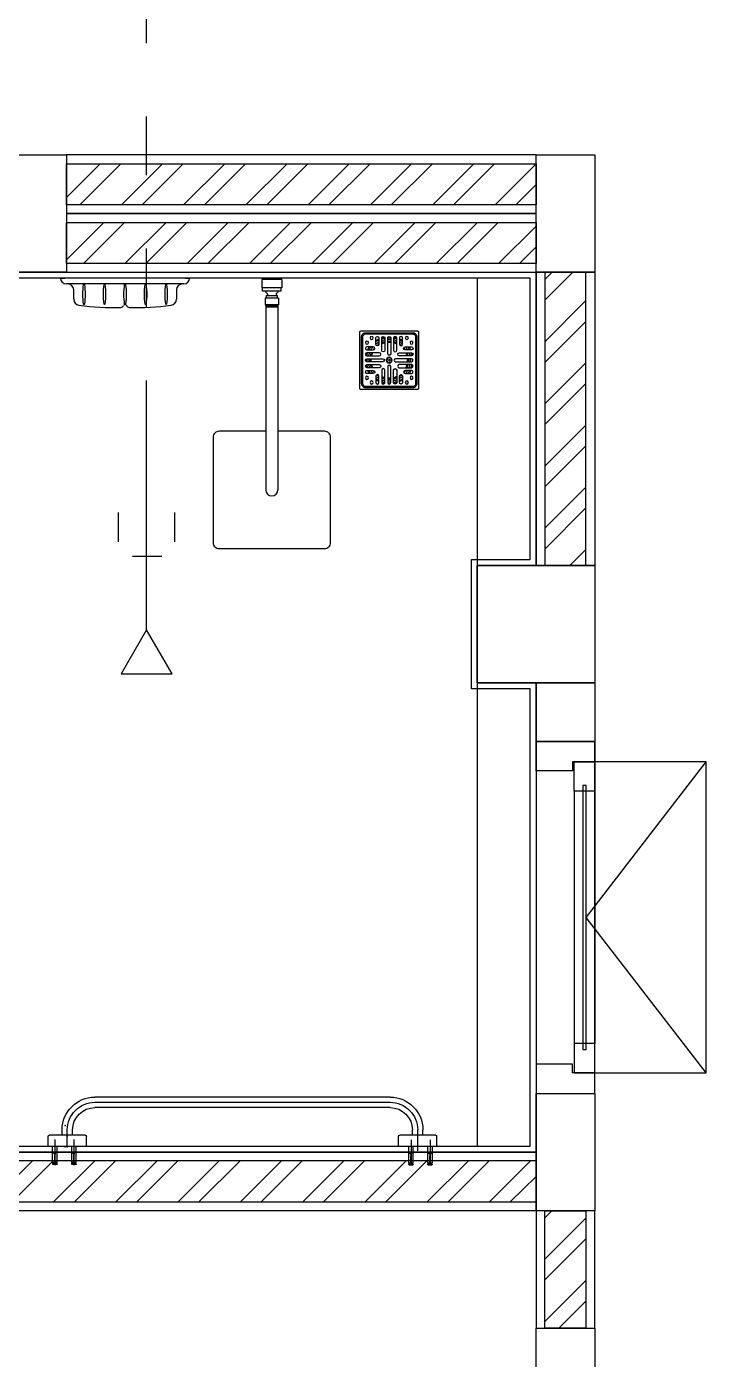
# Model space of a CAD drawing. Header units: inches. Extents: x -1366 to 1207, y -585 to 2554.
# Drawn here: x 743.384 to 744.542, y 2035.88 to 2038.152 of the extents above; entities that cross this region are included whole.
import ezdxf
from ezdxf.enums import TextEntityAlignment as Align

# ---------------------------------------------------------------- set-up
doc = ezdxf.new("R2010")
doc.units = ezdxf.units.IN
doc.header["$MEASUREMENT"] = 0
doc.header["$PDSIZE"] = 0.05
doc.linetypes.add('CENTER', pattern=[1.625, 1.25, -0.125, 0.125, -0.125])
doc.linetypes.add('DIVIDE2', pattern=[0.625, 0.25, -0.125, 0, -0.125, 0, -0.125])
doc.layers.get('0').update_dxf_attribs({"linetype": 'CONTINUOUS'})
for name, color, linetype in [('COLD WATER PIPE', 3, 'DIVIDE2'), ('COLM', 3, 'CONTINUOUS'), ('DIM', 7, 'CONTINUOUS'), ('DIMS', 1, 'CONTINUOUS'), ('Floor-Hatch', 251, 'CONTINUOUS'), ('SN - Sanitary', 144, 'CONTINUOUS'), ('WALL', 7, 'CONTINUOUS'), ('Wall-Tile', 4, 'CONTINUOUS'), ('WALL_HATC', 251, 'CONTINUOUS'), ('WC-DET1', 15, 'CONTINUOUS'), ('WC-OUT', 9, 'CONTINUOUS'), ('WC-OUTL', 7, 'CONTINUOUS'), ('WC-SERIAL', 4, 'CONTINUOUS'), ('wind', 7, 'CONTINUOUS')]:
    doc.layers.add(name, color=color, linetype=linetype)
doc.styles.get("Standard").update_dxf_attribs({"font": 'CordiaUPC.ttf'})
pattern_1 = [(224.99694, (711.284735, 2046.813254), (0.05303018, -0.05303584), []), (224.99694, (711.24938, 2046.81326), (0.05303018, -0.05303584), [])]

# ---------------------------------------------------------------- blocks, each defined once
blk = doc.blocks.new('VRH_FUVHU-W002AS_100 x100')
at = {"layer": 'SN - Sanitary'}
for points in [[(-48, -50), (48, -50, 0.414214), (50, -48), (50, 48, 0.414214), (48, 50), (-48, 50, 0.414214), (-50, 48), (-50, -48, 0.414214)], [(-40, -47), (40, -47, 0.414214), (47, -40), (47, 40, 0.414214), (40, 47), (-40, 47, 0.414214), (-47, 40), (-47, -40, 0.414214)], [(-40, -45), (40, -45, 0.414214), (45, -40), (45, 40, 0.414214), (40, 45), (-40, 45, 0.414214), (-45, 40), (-45, -40, 0.414214)], [(-27.2, 17.5, 1), (-27.2, 22.8), (-38, 22.8, 1), (-38, 17.5)], [(-17.5, 27.2, -1), (-22.8, 27.2), (-22.8, 38, -1), (-17.5, 38)], [(-7.5, 17, -1), (-12.8, 17), (-12.8, 38, -1), (-7.5, 38)], [(2.6, 10.8, -1), (-2.6, 10.8), (-2.6, 38, -1), (2.6, 38)], [(7.5, 17, 1), (12.8, 17), (12.8, 38, 1), (7.5, 38)], [(17.5, 27.2, 1), (22.8, 27.2), (22.8, 38, 1), (17.5, 38)], [(27.2, 17.5, -1), (27.2, 22.8), (38, 22.8, -1), (38, 17.5)], [(-17, 7.5, 1), (-17, 12.8), (-38, 12.8, 1), (-38, 7.5)], [(-10.8, -2.6, 1), (-10.8, 2.6), (-38, 2.6, 1), (-38, -2.6)], [(10.8, -2.6, -1), (10.8, 2.6), (38, 2.6, -1), (38, -2.6)], [(17, 7.5, -1), (17, 12.8), (38, 12.8, -1), (38, 7.5)], [(-17, -7.5, -1), (-17, -12.8), (-38, -12.8, -1), (-38, -7.5)], [(-27.2, -17.5, -1), (-27.2, -22.8), (-38, -22.8, -1), (-38, -17.5)], [(-7.5, -17, 1), (-12.8, -17), (-12.8, -38, 1), (-7.5, -38)], [(2.6, -10.8, 1), (-2.6, -10.8), (-2.6, -38, 1), (2.6, -38)], [(7.5, -17, -1), (12.8, -17), (12.8, -38, -1), (7.5, -38)], [(17, -7.5, 1), (17, -12.8), (38, -12.8, 1), (38, -7.5)], [(27.2, -17.5, 1), (27.2, -22.8), (38, -22.8, 1), (38, -17.5)], [(-17.5, -27.2, 1), (-22.8, -27.2), (-22.8, -38, 1), (-17.5, -38)], [(17.5, -27.2, -1), (22.8, -27.2), (22.8, -38, -1), (17.5, -38)]]:
    blk.add_lwpolyline(points, format="xyb", close=True, dxfattribs=at)
for points in [[(-40, 47), (-40, 45)], [(40, 47), (40, 45)], [(-47, 40), (-45, 40)], [(47, 40), (45, 40)], [(2, 0), (-2, 0)], [(0, -2), (0, 2)], [(-47, -40), (-45, -40)], [(-40, -47), (-40, -45)], [(40, -47), (40, -45)], [(47, -40), (45, -40)]]:
    blk.add_lwpolyline(points, dxfattribs=at)
for centre, radius in [((-38, 30), 2.64), ((-30, 38), 2.64), ((30, 38), 2.64), ((38, 30), 2.64), ((0, 0), 5), ((0, 0), 4), ((-38, -30), 2.64), ((-30, -38), 2.64), ((30, -38), 2.64), ((38, -30), 2.64)]:
    blk.add_circle(centre, radius, dxfattribs=at)
for radius, start, end in [(40.6, 145.9027, 154.4801), (38.9, 144.1822, 153.2733), (35.8, 140.4974, 150.7346), (40.6, 115.5199, 124.0973), (38.9, 116.7267, 125.8178), (35.8, 119.2654, 129.5026), (32.8, 122.2394, 130.7225), (38.9, 101.1602, 109.1988), (35.8, 102.1337, 110.9437), (32.8, 103.2601, 112.9585), (30.8, 104.1306, 114.5299), (40.6, 101.6879, 108.2626), (35.8, 85.7776, 94.2224), (32.8, 85.3915, 94.6085), (30.8, 85.0942, 94.9058), (38.9, 86.3226, 93.6774), (38.9, 70.8012, 78.8398), (35.8, 69.0563, 77.8663), (32.8, 67.0415, 76.7399), (30.8, 65.4701, 75.8694), (40.6, 71.7374, 78.3121), (40.6, 55.9027, 64.4801), (38.9, 54.1822, 63.2733), (35.8, 50.4974, 60.7346), (32.8, 49.2775, 57.7606), (35.8, 29.2654, 39.5026), (38.9, 26.7267, 35.8178), (40.6, 25.5199, 34.0973), (40.6, 161.7374, 168.3121), (38.9, 176.3226, 183.6774), (38.9, 160.8012, 168.8398), (35.8, 175.7776, 184.2224), (35.8, 159.0563, 167.8663), (32.8, 175.3915, 184.6085), (32.8, 157.0415, 166.7399), (30.8, 175.0942, 184.9058), (30.8, 155.4701, 165.8694), (32.8, 139.2775, 147.7606), (32.8, 32.2394, 40.7225), (30.8, 14.1306, 24.5299), (32.8, 13.2601, 22.9585), (30.8, 355.0942, 4.9058), (32.8, 355.3915, 4.6085), (35.8, 12.1337, 20.9437), (35.8, 355.7776, 4.2224), (38.9, 11.1602, 19.1988), (40.6, 11.6879, 18.2626), (38.9, 356.3226, 3.6774), (40.6, 191.6879, 198.2626), (38.9, 191.1602, 199.1988), (40.6, 205.5199, 214.0973), (35.8, 192.1337, 200.9437), (38.9, 206.7267, 215.8178), (32.8, 193.2601, 202.9585), (35.8, 209.2654, 219.5026), (30.8, 194.1306, 204.5299), (32.8, 212.2394, 220.7225), (32.8, 319.2775, 327.7606), (35.8, 320.4974, 330.7346), (30.8, 335.4701, 345.8694), (32.8, 337.0415, 346.7399), (38.9, 324.1822, 333.2733), (35.8, 339.0563, 347.8663), (40.6, 325.9027, 334.4801), (38.9, 340.8012, 348.8398), (40.6, 341.7374, 348.3121), (35.8, 230.4974, 240.7346), (38.9, 234.1822, 243.2733), (40.6, 235.9027, 244.4801), (32.8, 229.2775, 237.7606), (30.8, 245.4701, 255.8694), (32.8, 247.0415, 256.7399), (35.8, 249.0563, 257.8663), (38.9, 250.8012, 258.8398), (40.6, 251.7374, 258.3121), (30.8, 265.0942, 274.9058), (32.8, 265.3915, 274.6085), (35.8, 265.7776, 274.2224), (38.9, 266.3226, 273.6774), (30.8, 284.1306, 294.5299), (32.8, 283.2601, 292.9585), (35.8, 282.1337, 290.9437), (38.9, 281.1602, 289.1988), (40.6, 281.6879, 288.2626), (32.8, 302.2394, 310.7225), (35.8, 299.2654, 309.5026), (38.9, 296.7267, 305.8178), (40.6, 295.5199, 304.0973)]:
    blk.add_arc((0, 0), radius, start, end, dxfattribs=at)
blk = doc.blocks.new('A$Cf44c07b2')
at = {"layer": 'WC-OUT'}
for p, q in [((0.0794, 0.1169), (0.5821, 0.1169)), ((0.0794, 0.0989), (0.5821, 0.0989)), ((0, 0.0329), (0, 0.0496)), ((0.0022, 0.0519), (0.0234, 0.0519)), ((0.0234, 0.0519), (0.0234, 0.0608)), ((0.0234, 0.0519), (0.0627, 0.0519)), ((0.0413, 0.0519), (0.0413, 0.0612)), ((0.065, 0.0329), (0.065, 0.0496)), ((0.5967, 0.0329), (0.5967, 0.0496)), ((0.5989, 0.0519), (0.6594, 0.0519)), ((0.6202, 0.0519), (0.6202, 0.0608)), ((0.6381, 0.0519), (0.6381, 0.0608)), ((0.6617, 0.0329), (0.6617, 0.0496)), ((0.065, 0.0329), (0, 0.0329)), ((0.6617, 0.0329), (0.5967, 0.0329))]:
    blk.add_line(p, q, dxfattribs=at)
at = {"layer": 'WC-OUT', "color": 251, "linetype": 'CENTER'}
for p, q in [((0.5821, 0.1079), (0.0794, 0.1079)), ((0.0324, 0.0608), (0.0324, 0.0252)), ((0.6292, 0.0519), (0.6292, 0.0608)), ((0.6292, 0.0306), (0.6292, 0.0503)), ((0.0074, 0.0224), (0.0074, 0.0329)), ((0.0112, 0.0437), (0.0112, 0)), ((0.015, 0.0224), (0.015, 0.0329)), ((0.0399, 0.0224), (0.0399, 0.0329)), ((0.0437, 0.0437), (0.0437, 0)), ((0.0474, 0.0224), (0.0474, 0.0329)), ((0.6139, 0.0229), (0.6153, 0.0229)), ((0.6141, 0.0229), (0.6141, 0.0334)), ((0.6179, 0.0442), (0.6179, 0.0005)), ((0.6218, 0.0229), (0.6205, 0.0229)), ((0.6217, 0.0229), (0.6217, 0.0334)), ((0.6464, 0.0229), (0.6477, 0.0229)), ((0.6466, 0.0229), (0.6466, 0.0334)), ((0.6503, 0.0442), (0.6503, 0.0005)), ((0.6543, 0.0229), (0.653, 0.0229)), ((0.6541, 0.0229), (0.6541, 0.0334)), ((0.0072, 0.0222), (0.0079, 0.0202)), ((0.0073, 0.0224), (0.0086, 0.0224)), ((0.0074, 0.0045), (0.0074, 0.0215)), ((0.0077, 0.0045), (0.0074, 0.0045)), ((0.0075, 0.0018), (0.0079, 0.0046)), ((0.0077, 0.0045), (0.0076, 0.0045)), ((0.0085, 0.0045), (0.0077, 0.0045)), ((0.0087, 0.0222), (0.0079, 0.0202)), ((0.0143, 0.0011), (0.0081, 0.0011)), ((0.0139, 0.0045), (0.0085, 0.0045)), ((0.0098, 0.0045), (0.0088, 0.0025)), ((0.0131, 0.0017), (0.0093, 0.0017)), ((0.0111, 0.0045), (0.0111, 0.0174)), ((0.0114, 0.0174), (0.0111, 0.0174)), ((0.0114, 0.0045), (0.0114, 0.0174)), ((0.0126, 0.0045), (0.0136, 0.0025)), ((0.0137, 0.0222), (0.0145, 0.0202)), ((0.0152, 0.0224), (0.0139, 0.0224)), ((0.0147, 0.0045), (0.0139, 0.0045)), ((0.0153, 0.0222), (0.0145, 0.0202)), ((0.0149, 0.0018), (0.0145, 0.0046)), ((0.015, 0.0045), (0.0147, 0.0045)), ((0.0149, 0.0045), (0.0147, 0.0045)), ((0.015, 0.0045), (0.015, 0.0214)), ((0.0396, 0.0222), (0.0404, 0.0202)), ((0.0397, 0.0224), (0.0411, 0.0224)), ((0.0399, 0.0045), (0.0399, 0.0215)), ((0.0402, 0.0045), (0.0399, 0.0045)), ((0.04, 0.0018), (0.0404, 0.0046)), ((0.0402, 0.0045), (0.04, 0.0045)), ((0.0409, 0.0045), (0.0402, 0.0045)), ((0.0412, 0.0222), (0.0404, 0.0202)), ((0.0468, 0.0011), (0.0405, 0.0011)), ((0.0464, 0.0045), (0.0409, 0.0045)), ((0.0423, 0.0045), (0.0413, 0.0025)), ((0.0456, 0.0017), (0.0418, 0.0017)), ((0.0435, 0.0045), (0.0435, 0.0174)), ((0.0438, 0.0174), (0.0435, 0.0174)), ((0.0438, 0.0045), (0.0438, 0.0174)), ((0.0451, 0.0045), (0.0461, 0.0025)), ((0.0462, 0.0222), (0.047, 0.0202)), ((0.0476, 0.0224), (0.0463, 0.0224)), ((0.0471, 0.0045), (0.0464, 0.0045)), ((0.0478, 0.0222), (0.047, 0.0202)), ((0.0473, 0.0018), (0.047, 0.0046)), ((0.0474, 0.0045), (0.0471, 0.0045)), ((0.0473, 0.0045), (0.0471, 0.0045)), ((0.0474, 0.0045), (0.0474, 0.0214)), ((0.6138, 0.0227), (0.6146, 0.0207)), ((0.6141, 0.005), (0.6141, 0.0219)), ((0.6141, 0.005), (0.6144, 0.005)), ((0.6142, 0.0023), (0.6146, 0.0051)), ((0.6142, 0.005), (0.6144, 0.005)), ((0.6144, 0.005), (0.6152, 0.005)), ((0.6154, 0.0227), (0.6146, 0.0207)), ((0.6148, 0.0016), (0.621, 0.0016)), ((0.6152, 0.005), (0.6206, 0.005)), ((0.6165, 0.005), (0.6155, 0.003)), ((0.616, 0.0022), (0.6198, 0.0022)), ((0.6178, 0.005), (0.6178, 0.0179)), ((0.6178, 0.0179), (0.618, 0.0179)), ((0.618, 0.005), (0.618, 0.0179)), ((0.6193, 0.005), (0.6203, 0.003)), ((0.6204, 0.0227), (0.6212, 0.0207)), ((0.6206, 0.005), (0.6214, 0.005)), ((0.622, 0.0227), (0.6212, 0.0207)), ((0.6216, 0.0023), (0.6212, 0.0051)), ((0.6214, 0.005), (0.6217, 0.005)), ((0.6214, 0.005), (0.6216, 0.005)), ((0.6217, 0.005), (0.6217, 0.022)), ((0.6463, 0.0227), (0.647, 0.0207)), ((0.6466, 0.005), (0.6466, 0.0219)), ((0.6466, 0.005), (0.6469, 0.005)), ((0.6467, 0.0023), (0.6471, 0.0051)), ((0.6467, 0.005), (0.6469, 0.005)), ((0.6469, 0.005), (0.6476, 0.005)), ((0.6478, 0.0227), (0.647, 0.0207)), ((0.6472, 0.0016), (0.6535, 0.0016)), ((0.6476, 0.005), (0.6531, 0.005)), ((0.6489, 0.005), (0.648, 0.003)), ((0.6485, 0.0022), (0.6522, 0.0022)), ((0.6502, 0.005), (0.6502, 0.0179)), ((0.6502, 0.0179), (0.6505, 0.0179)), ((0.6505, 0.005), (0.6505, 0.0179)), ((0.6517, 0.005), (0.6527, 0.003)), ((0.6528, 0.0227), (0.6536, 0.0207)), ((0.6531, 0.005), (0.6538, 0.005)), ((0.6544, 0.0227), (0.6536, 0.0207)), ((0.654, 0.0023), (0.6536, 0.0051)), ((0.6538, 0.005), (0.6541, 0.005)), ((0.6538, 0.005), (0.654, 0.005)), ((0.6541, 0.005), (0.6541, 0.022))]:
    blk.add_line(p, q, dxfattribs=at)
for centre in [(0.0112, 0.0202), (0.0437, 0.0202), (0.6179, 0.0207), (0.6503, 0.0207)]:
    blk.add_circle(centre, 0.00118, dxfattribs=at)
at = {"layer": 'WC-OUT'}
for centre, radius, start, end in [((0.0794, 0.0608), 0.056, 90, 180), ((0.5821, 0.0608), 0.056, 0, 90), ((0.0794, 0.0608), 0.0381, 90, 180), ((0.5821, 0.0608), 0.0381, 0, 90), ((0.0022, 0.0496), 0.00224, 90, 180), ((0.0627, 0.0496), 0.00224, 0, 90), ((0.5989, 0.0496), 0.00224, 90, 180), ((0.6594, 0.0496), 0.00224, 0, 90)]:
    blk.add_arc(centre, radius, start, end, dxfattribs=at)
at = {"layer": 'WC-OUT', "color": 251, "linetype": 'CENTER'}
for centre, radius, start, end in [((0.0794, 0.0608), 0.0471, 90, 180), ((0.5821, 0.0608), 0.0471, 0, 90), ((0.6139, 0.0228), 0.00014, 90, 201.1557), ((0.6153, 0.0228), 0.00014, 338.8443, 90), ((0.6205, 0.0228), 0.00014, 90, 201.1557), ((0.6218, 0.0228), 0.00014, 338.8443, 90), ((0.6464, 0.0228), 0.00014, 90, 201.1557), ((0.6477, 0.0228), 0.00014, 338.8443, 90), ((0.653, 0.0228), 0.00014, 90, 201.1557), ((0.6543, 0.0228), 0.00014, 338.8443, 90), ((0.0073, 0.0223), 0.00014, 90, 201.1557), ((0.0081, 0.0017), 0.00056, 172.2348, 270), ((0.0081, 0.0042), 0.000472, 36.4635, 143.5365), ((0.0086, 0.0223), 0.00014, 338.8443, 90), ((0.0093, 0.0022), 0.00056, 153.4349, 270), ((0.0131, 0.0022), 0.00056, 270, 26.5651), ((0.0139, 0.0223), 0.00014, 90, 201.1557), ((0.0143, 0.0042), 0.000472, 36.4635, 143.5365), ((0.0143, 0.0017), 0.00056, 270, 7.7652), ((0.0152, 0.0223), 0.00014, 338.8443, 90), ((0.0397, 0.0223), 0.00014, 90, 201.1557), ((0.0405, 0.0017), 0.00056, 172.2348, 270), ((0.0406, 0.0042), 0.000472, 36.4635, 143.5365), ((0.0411, 0.0223), 0.00014, 338.8443, 90), ((0.0418, 0.0022), 0.00056, 153.4349, 270), ((0.0456, 0.0022), 0.00056, 270, 26.5651), ((0.0463, 0.0223), 0.00014, 90, 201.1557), ((0.0468, 0.0042), 0.000472, 36.4635, 143.5365), ((0.0468, 0.0017), 0.00056, 270, 7.7652), ((0.0476, 0.0223), 0.00014, 338.8443, 90), ((0.6148, 0.0022), 0.00056, 172.2348, 270), ((0.6148, 0.0047), 0.000472, 36.4635, 143.5365), ((0.616, 0.0027), 0.00056, 153.4349, 270), ((0.6198, 0.0027), 0.00056, 270, 26.5651), ((0.621, 0.0047), 0.000472, 36.4635, 143.5365), ((0.621, 0.0022), 0.00056, 270, 7.7652), ((0.6472, 0.0022), 0.00056, 172.2348, 270), ((0.6473, 0.0047), 0.000472, 36.4635, 143.5365), ((0.6485, 0.0027), 0.00056, 153.4349, 270), ((0.6522, 0.0027), 0.00056, 270, 26.5651), ((0.6534, 0.0047), 0.000472, 36.4635, 143.5365), ((0.6535, 0.0022), 0.00056, 270, 7.7652)]:
    blk.add_arc(centre, radius, start, end, dxfattribs=at)
blk.add_point((0.6292, 0.0503), dxfattribs=at)
at = {"layer": 'WC-OUT'}
blk.add_point((0.6292, 0.0328), dxfattribs=at)
blk = doc.blocks.new('ct0150p')
at = {"layer": 'WC-OUT', "color": 251, "linetype": 'CENTER'}
blk.add_point((0.6005, 0.0357), dxfattribs=at)
at = {"layer": 'WC-OUT'}
blk.add_point((0.6005, -0.0012), dxfattribs=at)
blk.add_blockref('A$Cf44c07b2', (-0.0323, -0.0329))
blk = doc.blocks.new('C805P')
at = {"layer": 'DIMS', "linetype": 'ByBlock'}
for p in [(-0.11, 0), (0.11, 0), (0.11, 0)]:
    blk.add_point(p, dxfattribs=at)
at = {"layer": 'WC-DET1'}
blk.add_line((0.0975, -0.01), (-0.0975, -0.01), dxfattribs=at)
for centre, radius, start, end in [((0.0349, -0.0275), 0.1074, 171.1982, 188.8018), ((-0.07, -0.0113), 0.00125, 8.8018, 171.1982), ((-0.1749, -0.0275), 0.1074, 351.1982, 8.8018), ((0.0699, -0.0275), 0.1074, 171.1982, 188.8018), ((-0.035, -0.0113), 0.00125, 8.8018, 171.1982), ((-0.1399, -0.0275), 0.1074, 351.1982, 8.8018), ((0.1049, -0.0275), 0.1074, 171.1982, 188.8018), ((0, -0.0113), 0.00125, 8.8018, 171.1982), ((-0.1049, -0.0275), 0.1074, 351.1982, 8.8018), ((0.1399, -0.0275), 0.1074, 171.1982, 188.8018), ((0.035, -0.0113), 0.00125, 8.8018, 171.1982), ((-0.0699, -0.0275), 0.1074, 351.1982, 8.8018), ((0.1749, -0.0275), 0.1074, 171.1982, 188.8018), ((0.07, -0.0113), 0.00125, 8.8018, 171.1982), ((-0.0349, -0.0275), 0.1074, 351.1982, 8.8018), ((-0.07, -0.0437), 0.00125, 188.8018, 351.1982), ((-0.035, -0.0437), 0.00125, 188.8018, 351.1982), ((0, -0.0437), 0.00125, 188.8018, 351.1982), ((0.035, -0.0437), 0.00125, 188.8018, 351.1982), ((0.07, -0.0437), 0.00125, 188.8018, 351.1982)]:
    blk.add_arc(centre, radius, start, end, dxfattribs=at)
at = {"layer": 'WC-OUTL'}
for p, q in [((-0.11, 0), (-0.1025, 0)), ((0.1025, 0), (-0.1025, 0)), ((0.1025, 0), (0.11, 0)), ((-0.0975, -0.01), (-0.1, -0.01)), ((-0.0875, -0.036), (-0.0875, -0.02)), ((0.0875, -0.02), (0.0875, -0.036)), ((0.1, -0.01), (0.0975, -0.01))]:
    blk.add_line(p, q, dxfattribs=at)
for centre, radius, start, end in [((-0.1, 0), 0.01, 180, 270), ((0.1, 0), 0.01, 270, 0), ((-0.0975, -0.02), 0.01, 0, 90), ((0.0975, -0.02), 0.01, 90, 180), ((-0.0775, -0.036), 0.01, 180, 264.1326), ((0, -0.0475), 0.0025, 19.6036, 160.3964), ((0.0775, -0.036), 0.01, 275.8674, 0), ((-0.0233, 0.3009), 0.3512, 260.9568, 272.6453), ((-0.0071, -0.045), 0.005, 269.4695, 340.3964), ((0.0071, -0.045), 0.005, 199.6036, 270.5305), ((0.0233, 0.3009), 0.3512, 267.3547, 279.0432)]:
    blk.add_arc(centre, radius, start, end, dxfattribs=at)
at = {"layer": 'WC-SERIAL', "flags": 3}
blk.add_attdef('SERIAL', text='', height=0.0121, dxfattribs=at).set_placement((0.0038, -0.0654), align=Align.TOP_CENTER)
blk = doc.blocks.new('CT002P')
at = {"layer": 'WC-DET1'}
for p, q in [((-0.0159, 0), (-0.0159, -0.0025)), ((0.0159, 0), (-0.0159, 0)), ((0.0159, 0), (0.0159, -0.0025)), ((-0.0169, -0.0025), (-0.0169, -0.0164)), ((-0.0161, -0.0025), (-0.0169, -0.0025)), ((0.0169, -0.0164), (-0.0169, -0.0164)), ((0.0169, -0.0025), (-0.0161, -0.0025)), ((-0.0159, -0.0223), (-0.0159, -0.0164)), ((0.0159, -0.0223), (-0.0159, -0.0223)), ((0.0159, -0.0223), (0.0159, -0.0164)), ((0.0169, -0.0025), (0.0169, -0.0164)), ((0.0114, -0.0339), (-0.0114, -0.0339)), ((-0.0114, -0.0339), (-0.0114, -0.0453)), ((-0.0114, -0.0453), (-0.0109, -0.0458)), ((-0.0114, -0.0453), (-0.0109, -0.0458)), ((0.0114, -0.0453), (-0.0114, -0.0453)), ((-0.0099, -0.0299), (-0.0099, -0.0339)), ((-0.0099, -0.0299), (0.0099, -0.0299)), ((-0.0074, -0.0276), (-0.0074, -0.0289)), ((0.0074, -0.0276), (0.0074, -0.0289)), ((0.0099, -0.0339), (0.0099, -0.0299)), ((0.0114, -0.0453), (0.0109, -0.0458)), ((0.0114, -0.0453), (0.0109, -0.0458)), ((0.0114, -0.0339), (0.0114, -0.0453)), ((0.0109, -0.0458), (-0.0109, -0.0458)), ((-0.0102, -0.0458), (-0.0102, -0.3612)), ((-0.0102, -0.0478), (-0.0092, -0.0468)), ((0.0102, -0.0478), (-0.0102, -0.0478)), ((-0.0102, -0.0488), (0.0102, -0.0488)), ((-0.0092, -0.0468), (-0.0092, -0.0458)), ((0.0092, -0.0468), (-0.0092, -0.0468)), ((0.0092, -0.0468), (0.0092, -0.0458)), ((0.0102, -0.0478), (0.0092, -0.0468)), ((0.0102, -0.0458), (0.0102, -0.3612))]:
    blk.add_line(p, q, dxfattribs=at)
blk.add_lwpolyline([(-0.0102, -0.2612), (-0.09, -0.2612, 0.414214), (-0.1, -0.2712), (-0.1, -0.4512, 0.414214), (-0.09, -0.4612), (0.09, -0.4612, 0.414214), (0.1, -0.4512), (0.1, -0.2712, 0.414214), (0.09, -0.2612), (0.0102, -0.2612)], format="xyb", dxfattribs=at)
for centre, radius, start, end in [((0, -0.0161), 0.0129, 209.0833, 230.7035), ((0, -0.0161), 0.0129, 309.2965, 330.9167), ((-0.0084, -0.0289), 0.000992, 270, 0), ((-0.0094, -0.0276), 0.00198, 0, 50.7035), ((0.0094, -0.0276), 0.00199, 129.2965, 180), ((0.0084, -0.0289), 0.000992, 180, 270), ((0, -0.3612), 0.0102, 180, 0)]:
    blk.add_arc(centre, radius, start, end, dxfattribs=at)
blk = doc.blocks.new('_DatumBlank')
at = {"layer": 'COLD WATER PIPE', "lineweight": -2}
blk.add_lwpolyline([(-1, 0), (0, -0.577), (0, 0.577)], close=True, dxfattribs=at)

msp = doc.modelspace()

# ---------------------------------------------------------------- hatches: boundary and pattern name
at = {"layer": 'WALL_HATC'}
h = msp.add_hatch(dxfattribs=at)
h.set_pattern_fill('ANSI32', color=256, scale=0.2, angle=179.9969, style=0)
h.set_pattern_definition(pattern_1)
h.paths.add_polyline_path([(743.4515, 2037.9182), (744.2515, 2037.9182), (744.2515, 2037.8482), (743.4515, 2037.8482)])
h = msp.add_hatch(dxfattribs=at)
h.set_pattern_fill('ANSI32', color=256, scale=0.2, angle=179.9969, style=0)
h.set_pattern_definition(pattern_1)
h.paths.add_polyline_path([(743.4515, 2037.8182), (744.2515, 2037.8182), (744.2515, 2037.7482), (743.4515, 2037.7482)])
h = msp.add_hatch(dxfattribs=at)
h.set_pattern_fill('ANSI32', color=256, scale=0.2, angle=179.9969, style=0)
h.set_pattern_definition(pattern_1)
h.paths.add_polyline_path([(744.3365, 2037.2332), (744.3365, 2037.7332), (744.2665, 2037.7332), (744.2665, 2037.2332)])
h = msp.add_hatch(dxfattribs=at)
h.set_pattern_fill('ANSI32', color=256, scale=0.2, angle=179.9969, style=0)
h.set_pattern_definition([(224.99694, (711.284735, 2046.713254), (0.05303018, -0.05303584), []), (224.99694, (711.24938, 2046.71326), (0.05303018, -0.05303584), [])])
h.paths.add_polyline_path([(744.2515, 2036.218), (742.5515, 2036.218), (742.5515, 2036.148), (744.2515, 2036.148)])
h = msp.add_hatch(dxfattribs=at)
h.set_pattern_fill('ANSI32', color=256, scale=0.2, angle=180.0031, style=0)
h.set_pattern_definition([(224.99694, (733.106546, 2056.14416), (0.05303018, -0.05303584), []), (224.99694, (733.07119, 2056.14416), (0.05303018, -0.05303584), [])])
h.paths.add_polyline_path([(744.3365, 2036.133), (744.3365, 2035.933), (744.2665, 2035.933), (744.2665, 2036.133)])

# ---------------------------------------------------------------- linework, layer by layer
at = {"layer": 'COLD WATER PIPE'}
for p, q in [((743.5402, 2037.2736), (743.5402, 2037.3236)), ((743.6362, 2037.2736), (743.6362, 2037.3236)), ((743.6142, 2037.2486), (743.5642, 2037.2486))]:
    msp.add_line(p, q, dxfattribs=at)
for points in [[(743.5882, 2037.2986), (743.5882, 2039.2518)], [(743.5882, 2037.1236), (743.5882, 2037.2986)]]:
    msp.add_lwpolyline(points, dxfattribs=at)
at = {"layer": 'COLM'}
msp.add_lwpolyline([(744.3515, 2037.2332), (744.3515, 2037.0332), (744.1515, 2037.0332), (744.1515, 2037.2332)], close=True, dxfattribs=at)
at = {"layer": 'Floor-Hatch'}
msp.add_line((744.1515, 2037.7232), (744.1515, 2036.243), dxfattribs=at)
at = {"layer": 'WALL'}
for points in [[(743.4515, 2037.7332), (743.2515, 2037.7332), (743.2515, 2037.9332), (743.4515, 2037.9332)], [(743.4515, 2037.8332), (744.2515, 2037.8332), (744.2515, 2037.9332), (743.4515, 2037.9332)], [(744.2515, 2037.9332), (744.3515, 2037.9332), (744.3515, 2037.7332), (744.2515, 2037.7332)], [(743.4515, 2037.7332), (744.2515, 2037.7332), (744.2515, 2037.8332), (743.4515, 2037.8332)], [(744.3515, 2037.7332), (744.3515, 2037.2332), (744.2515, 2037.2332), (744.2515, 2037.7332)], [(744.3515, 2037.0332), (744.3515, 2036.9332), (744.2515, 2036.9332), (744.2515, 2037.0332)], [(744.2515, 2036.3332), (744.3515, 2036.3332), (744.3515, 2036.133), (744.2515, 2036.133)], [(742.5515, 2036.233), (744.2515, 2036.233), (744.2515, 2036.133), (742.5515, 2036.133)], [(744.3515, 2035.933), (744.3515, 2036.133), (744.2515, 2036.133), (744.2515, 2035.933)], [(744.3515, 2035.933), (744.3515, 2035.833), (744.2515, 2035.833), (744.2515, 2035.933)]]:
    msp.add_lwpolyline(points, close=True, dxfattribs=at)
at = {"layer": 'Wall-Tile'}
for points in [[(743.2515, 2037.7332), (744.2515, 2037.7332), (744.2515, 2037.2332), (744.1515, 2037.2332), (744.1515, 2037.0332), (744.2515, 2037.0332), (744.2515, 2036.233), (742.3515, 2036.233)], [(742.3515, 2036.243), (744.2415, 2036.243), (744.2415, 2037.0232), (744.1415, 2037.0232), (744.1415, 2037.2432), (744.2415, 2037.2432), (744.2415, 2037.7232), (743.2415, 2037.7232)]]:
    msp.add_lwpolyline(points, dxfattribs=at)
at = {"layer": 'WALL_HATC'}
for points in [[(743.4515, 2037.9182), (744.2515, 2037.9182), (744.2515, 2037.8482), (743.4515, 2037.8482)], [(743.4515, 2037.8182), (744.2515, 2037.8182), (744.2515, 2037.7482), (743.4515, 2037.7482)]]:
    msp.add_lwpolyline(points, close=True, dxfattribs=at)
for points in [[(744.3365, 2037.2332), (744.3365, 2037.7332), (744.2665, 2037.7332), (744.2665, 2037.2332), (744.3365, 2037.2332)], [(744.2515, 2036.218), (742.5515, 2036.218), (742.5515, 2036.148), (744.2515, 2036.148), (744.2515, 2036.218)], [(744.3365, 2036.133), (744.3365, 2035.933), (744.2665, 2035.933), (744.2665, 2036.133), (744.3365, 2036.133)]]:
    msp.add_lwpolyline(points, dxfattribs=at)
at = {"layer": 'wind', "color": 8, "linetype": 'Continuous'}
for p, q in [((744.3165, 2036.8482), (744.3165, 2036.4182)), ((744.3515, 2036.8482), (744.3515, 2036.4182))]:
    msp.add_line(p, q, dxfattribs=at)
at = {"layer": 'wind'}
for points in [[(744.3515, 2036.9332), (744.3515, 2036.8982), (744.3135, 2036.8982), (744.3135, 2036.8832), (744.2515, 2036.8832), (744.2515, 2036.9332)], [(744.3515, 2036.8982), (744.3515, 2036.8482), (744.3165, 2036.8482), (744.3165, 2036.8982)], [(744.3515, 2036.3682), (744.3515, 2036.4182), (744.3165, 2036.4182), (744.3165, 2036.3682)], [(744.3515, 2036.3332), (744.3515, 2036.3682), (744.3135, 2036.3682), (744.3135, 2036.3832), (744.2515, 2036.3832), (744.2515, 2036.3332)]]:
    msp.add_lwpolyline(points, close=True, dxfattribs=at)
at = {"layer": 'wind', "color": 8, "linetype": 'Continuous'}
msp.add_lwpolyline([(744.2515, 2036.9332), (744.2515, 2036.3332), (744.3515, 2036.3332), (744.3515, 2036.9332)], close=True, dxfattribs=at)
at = {"layer": 'wind', "color": 251, "linetype": 'Continuous'}
msp.add_lwpolyline([(744.5416, 2036.3682), (744.337, 2036.6332), (744.5416, 2036.8982)], dxfattribs=at)
at = {"layer": 'wind', "color": 8, "linetype": 'Continuous'}
msp.add_lwpolyline([(744.3515, 2036.3682), (744.5416, 2036.3682), (744.5416, 2036.8982), (744.3515, 2036.8982)], dxfattribs=at)
at = {"layer": 'wind', "color": 6}
msp.add_lwpolyline([(744.331, 2036.4082), (744.337, 2036.4082), (744.337, 2036.8582), (744.331, 2036.8582)], close=True, dxfattribs=at)

# ---------------------------------------------------------------- block references
at = {"layer": 'COLD WATER PIPE', "xscale": 0.0750000000007276, "yscale": 0.0750000000007276, "zscale": 0.0750000000007276, "rotation": 270}
msp.add_blockref('_DatumBlank', (743.5882, 2037.0486), dxfattribs=at)
at = {"layer": 'DIM'}
msp.add_blockref('C805P', (743.5515, 2037.7232), dxfattribs=at)
at = {"layer": 'DIM', "ltscale": 0.25, "xscale": -1, "rotation": 359.9999999999973}
msp.add_blockref('ct0150p', (744.05, 2036.243), dxfattribs=at)
at = {"layer": 'SN - Sanitary', "xscale": -0.001000000000000008, "yscale": 0.001000000000000008, "zscale": 0.001000000000000008, "rotation": 180}
msp.add_blockref('VRH_FUVHU-W002AS_100 x100', (744.0015, 2037.5832), dxfattribs=at)
at = {"layer": 'WALL'}
msp.add_blockref('CT002P', (743.8015, 2037.7232), dxfattribs=at)

doc.saveas('drawing.dxf')
